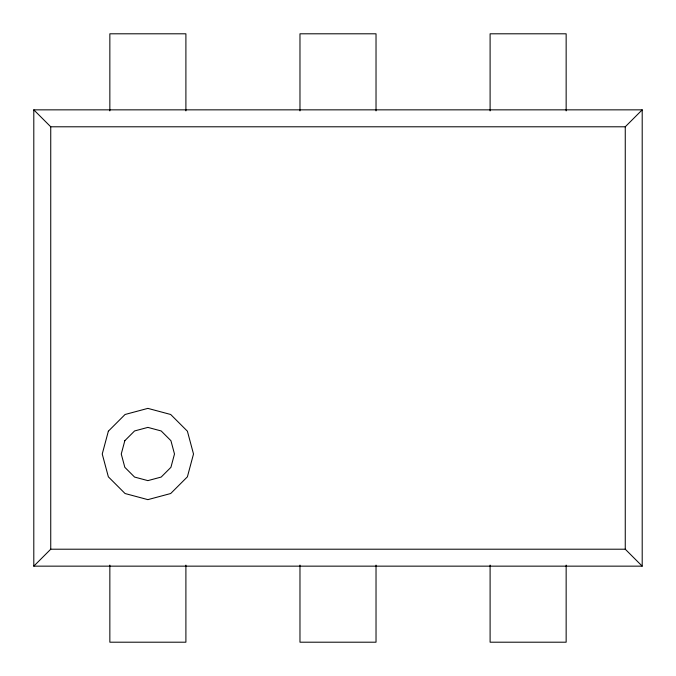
<?xml version="1.0" encoding="UTF-8"?>
<svg xmlns="http://www.w3.org/2000/svg" width="676" height="676" viewBox="0 0 676 676"><rect width="100%" height="100%" fill="white"/><g stroke="black" fill="none" stroke-linecap="round" stroke-linejoin="round"><path stroke-width="1.01" d="M33.8 566.15L50.742 549.208L625.258 549.208L642.2 566.15L642.2 109.85L33.8 109.85L33.8 566.15L642.2 566.15M33.8 109.85L50.742 126.792L625.258 126.792L642.2 109.85M625.258 126.792L625.258 549.208M566.15 110.906L566.15 33.8L490.1 33.8L490.1 110.906M566.15 565.094L566.15 642.2L490.1 642.2L490.1 565.094M376.025 110.906L376.025 33.8L299.975 33.8L299.975 110.906M376.025 565.094L376.025 642.2L299.975 642.2L299.975 565.094M185.9 110.906L185.9 33.8L109.85 33.8L109.85 110.906M185.9 565.094L185.9 642.2L109.85 642.2L109.85 565.094M50.742 126.792L50.742 549.208M108.354 431.195L102.245 454.01L108.354 476.825L125.06 493.522L147.875 499.64L170.69 493.522L187.396 476.825L193.505 454.01L187.396 431.195L170.69 414.489L147.875 408.38L125.06 414.489L108.354 431.195M124.823 440.701L121.257 454.01L124.823 467.319L134.566 477.062L147.875 480.628L161.184 477.062L170.927 467.319L174.493 454.01L170.927 440.701L161.184 430.958L147.875 427.393L134.566 430.958L124.823 440.701"/></g></svg>
